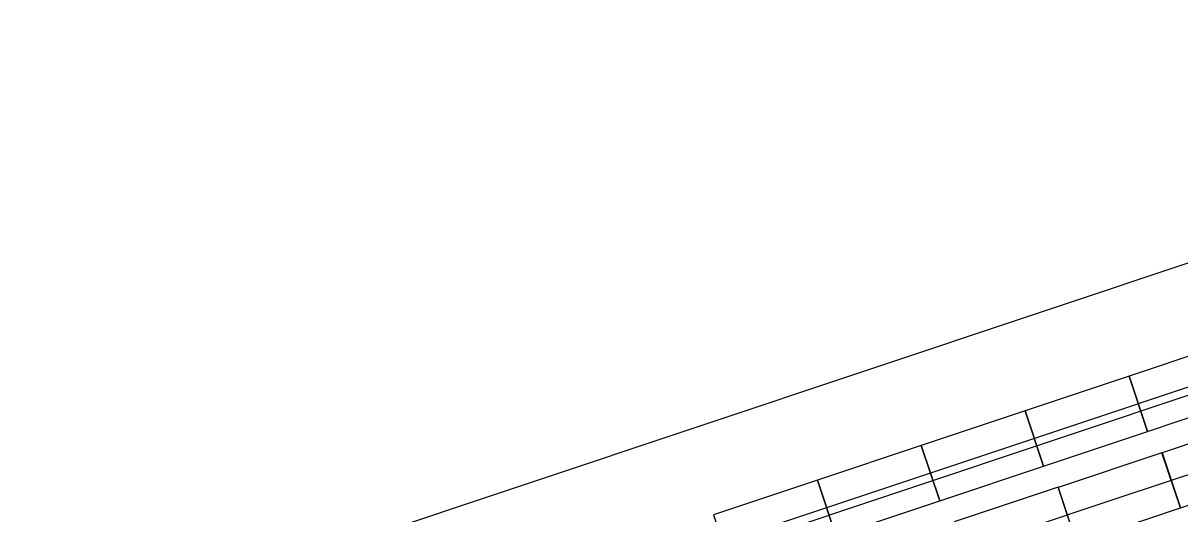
# Model space of a CAD drawing. Header units: feet. Extents: x -377 to 137, y -116 to 143.
# Drawn here: x -260 to -187.3, y 83 to 113.9 of the extents above; entities that cross this region are included whole.
import ezdxf

# ---------------------------------------------------------------- set-up
doc = ezdxf.new("R2010")
doc.units = ezdxf.units.FT
for name, color, linetype in [('Buildings', 7, 'CONTINUOUS'), ('Connections', 7, 'CONTINUOUS'), ('Modules', 7, 'CONTINUOUS'), ('Strings', 7, 'CONTINUOUS')]:
    doc.layers.add(name, color=color, linetype=linetype)

msp = doc.modelspace()

# ---------------------------------------------------------------- linework, layer by layer
at = {"layer": 'Buildings', "color": 252}
msp.add_line((-141.602, 113.945), (-376.619, 35.506), dxfattribs=at)
at = {"layer": 'Connections', "color": 91}
msp.add_line((-173.921, 94.843), (-217.97, 80.141), dxfattribs=at)
at = {"layer": 'Modules', "color": 254}
for p, q in [((-183.985, 93.934), (-190.514, 91.755)), ((-190.512, 91.754), (-197.041, 89.574)), ((-190.514, 91.755), (-189.355, 88.282)), ((-189.353, 88.281), (-190.512, 91.754)), ((-189.355, 88.282), (-182.826, 90.462)), ((-197.044, 89.573), (-203.573, 87.394)), ((-195.885, 86.101), (-197.044, 89.573)), ((-197.041, 89.574), (-195.882, 86.102)), ((-181.916, 89.12), (-188.445, 86.941)), ((-195.882, 86.102), (-189.353, 88.281)), ((-203.574, 87.393), (-210.103, 85.214)), ((-202.415, 83.92), (-203.574, 87.393)), ((-203.573, 87.394), (-202.414, 83.922)), ((-188.446, 86.944), (-194.975, 84.764)), ((-187.287, 83.471), (-188.446, 86.944)), ((-188.445, 86.941), (-187.286, 83.469)), ((-202.414, 83.922), (-195.885, 86.101)), ((-210.101, 85.216), (-216.63, 83.037)), ((-210.103, 85.214), (-208.944, 81.741)), ((-208.942, 81.744), (-210.101, 85.216)), ((-187.286, 83.469), (-180.757, 85.648)), ((-194.973, 84.767), (-201.502, 82.588)), ((-194.975, 84.764), (-193.816, 81.292)), ((-193.814, 81.294), (-194.973, 84.767)), ((-208.944, 81.741), (-202.415, 83.92)), ((-216.63, 83.037), (-215.471, 79.565)), ((-193.816, 81.292), (-187.287, 83.471))]:
    msp.add_line(p, q, dxfattribs=at)
at = {"layer": 'Strings', "color": 11}
for p, q in [((-186.67, 91.108), (-193.197, 88.928)), ((-193.197, 88.928), (-199.729, 86.747)), ((-199.729, 86.747), (-206.259, 84.567)), ((-191.131, 84.118), (-184.601, 86.295)), ((-206.259, 84.567), (-212.786, 82.39)), ((-197.658, 81.941), (-191.131, 84.118))]:
    msp.add_line(p, q, dxfattribs=at)

doc.saveas('drawing.dxf')
